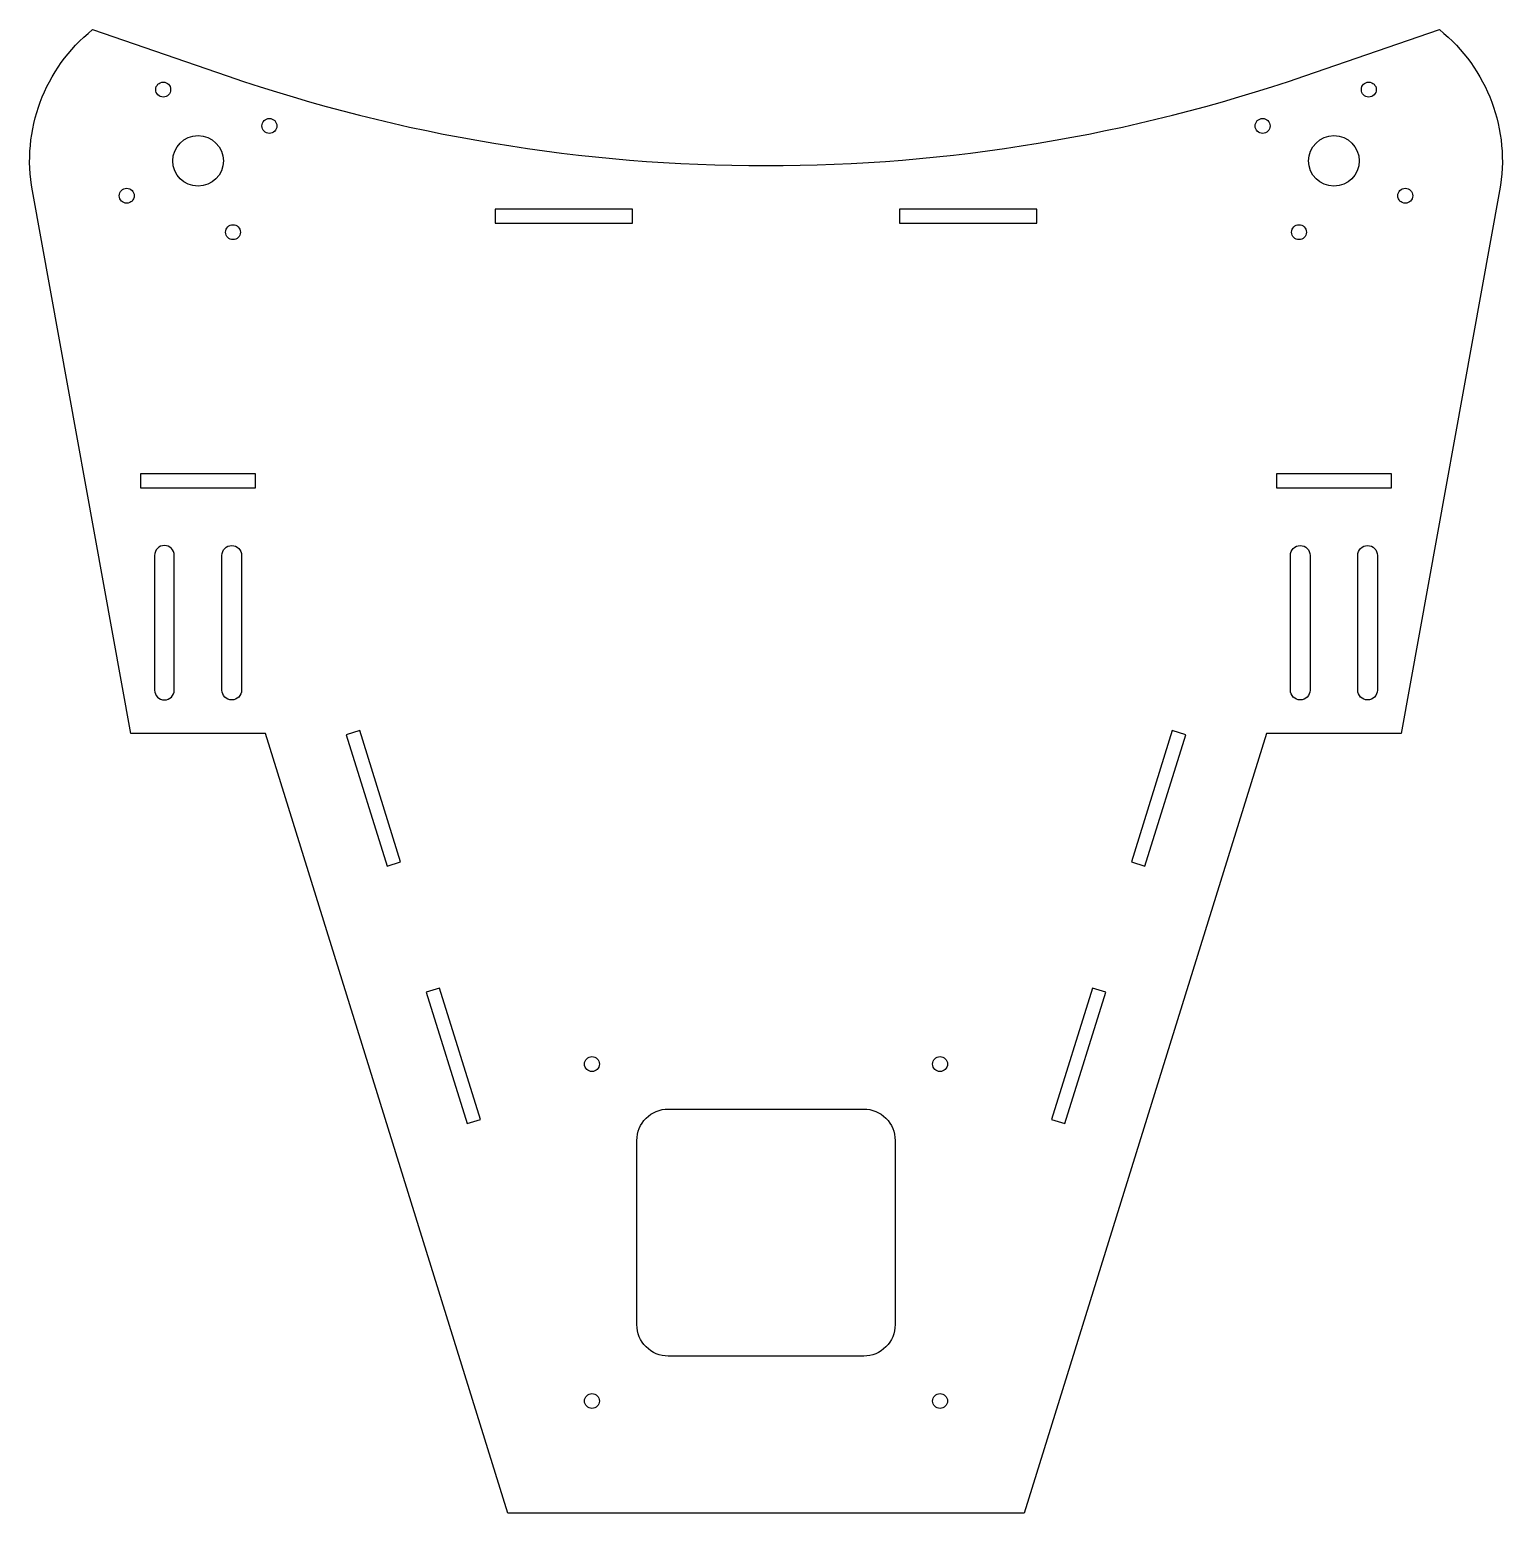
# Model space of a CAD drawing. Header units: inches. Extents: x -16.4 to 16.4, y -31 to 2.
import ezdxf

# ---------------------------------------------------------------- set-up
doc = ezdxf.new("R2010")
doc.units = ezdxf.units.IN
doc.layers.get('0').update_dxf_attribs({"linetype": 'CONTINUOUS'})

msp = doc.modelspace()

# ---------------------------------------------------------------- linework, layer by layer
for points in [[(-16.334, -1.562, -0.274611), (-14.996, 2.027), (-11.995, 0.998, 0.166599), (11.995, 0.998), (14.996, 2.027, -0.274611), (16.334, -1.562), (14.144, -13.644), (11.144, -13.644), (5.75, -31), (-5.75, -31), (-11.144, -13.644), (-14.144, -13.644)], [(-13.613, -9.675), (-13.613, -12.675, 1), (-13.175, -12.675), (-13.175, -9.675, 1)], [(-11.675, -12.675, -1), (-12.113, -12.675), (-12.113, -9.675, -1), (-11.675, -9.675)], [(11.675, -9.675, -1), (12.113, -9.675), (12.113, -12.675, -1), (11.675, -12.675)], [(13.175, -9.675, -1), (13.613, -9.675), (13.613, -12.675, -1), (13.175, -12.675)], [(2.175, -22, -0.414214), (2.875, -22.7), (2.875, -26.8, -0.414214), (2.175, -27.5), (-2.175, -27.5, -0.414214), (-2.875, -26.8), (-2.875, -22.7, -0.414214), (-2.175, -22)]]:
    msp.add_lwpolyline(points, format="xyb", close=True)
for points in [[(-2.969, -2.281), (-2.969, -1.969), (-6.031, -1.969), (-6.031, -2.281)], [(6.031, -2.281), (6.031, -1.969), (2.969, -1.969), (2.969, -2.281)], [(-13.925, -7.863), (-13.925, -8.175), (-11.363, -8.175), (-11.363, -7.863)], [(13.925, -8.175), (13.925, -7.863), (11.363, -7.863), (11.363, -8.175)], [(-8.436, -16.593), (-8.138, -16.5), (-9.046, -13.576), (-9.344, -13.669)], [(8.436, -16.593), (9.344, -13.669), (9.046, -13.576), (8.138, -16.5)], [(-6.655, -22.323), (-6.357, -22.23), (-7.266, -19.306), (-7.564, -19.399)], [(6.357, -22.23), (6.655, -22.323), (7.564, -19.399), (7.266, -19.306)]]:
    msp.add_lwpolyline(points, close=True)
for centre, radius in [((-13.421, 0.694), 0.166), ((13.421, 0.694), 0.166), ((-11.056, -0.116), 0.166), ((11.056, -0.116), 0.166), ((-12.644, -0.894), 0.563), ((12.644, -0.894), 0.563), ((-14.232, -1.671), 0.166), ((14.232, -1.671), 0.166), ((-11.867, -2.481), 0.166), ((11.867, -2.481), 0.166), ((-3.875, -21), 0.166), ((3.875, -21), 0.166), ((-3.875, -28.5), 0.166), ((3.875, -28.5), 0.166)]:
    msp.add_circle(centre, radius)

doc.saveas('drawing.dxf')
